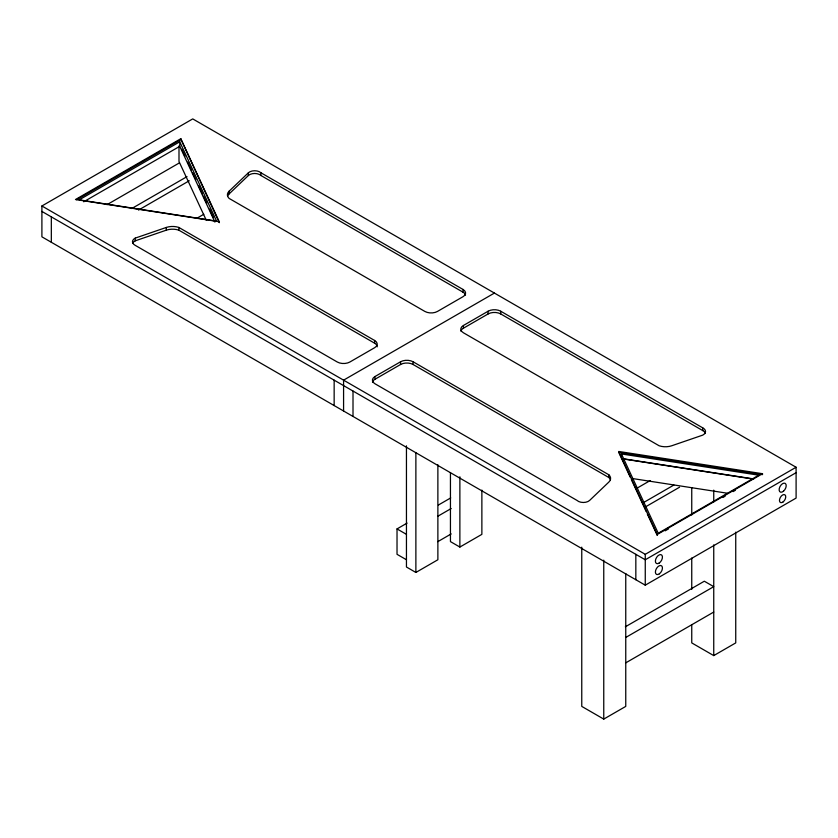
<?xml version="1.0" encoding="UTF-8"?>
<svg xmlns="http://www.w3.org/2000/svg" width="838" height="838" viewBox="0 0 838 838"><rect width="100%" height="100%" fill="white"/><g stroke="black" fill="none" stroke-linecap="round" stroke-linejoin="round"><path stroke-width="1.26" d="M229.141 191.169L248.383 172.796A7.343 4.242 0 0 1 260.953 172.796L462.995 289.445A8.893 5.133 0 0 1 462.995 296.704L437.457 311.443A8.893 5.133 0 0 1 424.887 311.443L229.141 198.428A12.141 7.008 0 0 1 229.141 191.169L229.141 193.892A12.141 7.008 0 0 0 227.58 196.249M229.141 193.892L248.383 175.519A7.343 4.242 0 0 1 260.953 175.519L462.995 292.169A8.893 5.133 0 0 1 465.519 295.123M41.9 205.98L192.74 118.902L796.1 467.248L796.1 498.086L645.26 585.175L41.9 236.829L41.9 205.98L645.26 554.327L796.1 467.248M180.757 138.741L75.483 199.517L219.284 221.766L219.284 222.678L180.757 138.741L219.284 221.766M76.614 199.769L180.757 139.653M179.761 141.79L79.201 199.853L216.571 221.106L179.761 141.79L179.761 146.325L214.916 222.091M83.716 201.78L179.761 146.325M107.002 204.682L179.206 163.001M131.744 208.547L187.021 176.629M138.511 210.076L189.273 180.767M197.003 218.194L203.802 214.266M494.42 293.07L343.58 380.159L343.58 410.997M375.005 376.524L400.543 361.786A8.893 5.133 0 0 1 413.113 361.786L608.859 474.8A12.141 7.008 0 0 1 608.859 482.06L589.617 500.433A7.343 4.242 0 0 1 577.047 500.433L375.005 383.783A8.893 5.133 0 0 1 375.005 376.524L375.005 379.247A8.893 5.133 0 0 0 372.481 382.212M463.393 325.5L488.135 311.212A8.893 5.133 0 0 1 500.705 311.212L702.747 427.862A8.495 4.902 0 0 1 702.747 435.121L671.709 445.774A12.298 7.102 0 0 1 659.139 445.774L463.393 332.759A8.893 5.133 0 0 1 463.393 325.5L463.393 328.224A8.893 5.133 0 0 0 460.858 331.178M375.005 379.247L400.543 364.509A8.893 5.133 0 0 1 413.113 364.509L608.859 477.524A12.141 7.008 0 0 1 610.42 479.891M463.393 328.224L488.135 313.936A8.893 5.133 0 0 1 500.705 313.936L702.747 430.585A8.495 4.902 0 0 1 705.439 433.529M406.451 559.753L397.023 554.316L397.023 528.914L407.09 523.101M438.41 505.021L450.708 497.919M437.771 516.271L451.19 508.519M437.771 541.673L451.19 533.921M406.451 445.837L406.451 567.012L415.878 572.459L437.876 559.753L437.876 464.755M450.446 472.559L450.446 541.61L459.873 547.057L481.871 534.351L481.871 490.104M636.629 488.407L650.225 480.551M643.27 502.716L673.878 485.045M645.532 506.854L679.545 487.213M647.334 514.05L657.243 535.398L657.243 534.487L762.517 473.711L762.517 474.612L618.716 452.373L630.27 477.272M665.173 530.821L668.567 528.862M722.901 497.489L725.163 496.18M733.093 491.613L735.355 490.303M796.1 472.684L645.26 559.774L41.9 211.427M625.347 626.803L704.318 581.216L713.746 586.652L625.756 637.456M625.756 662.858L713.746 612.054M581.761 547.162L581.761 706.403L603.758 719.098L625.756 706.403L625.756 573.506M691.748 624.624L691.748 642.903L713.746 655.599L735.743 642.903L735.743 532.151M135.253 238.107L166.291 227.454A12.298 7.102 0 0 1 178.861 227.454L374.607 340.469A8.893 5.133 0 0 1 374.607 347.728L349.865 362.016A8.893 5.133 0 0 1 337.295 362.016L135.253 245.366A8.495 4.902 0 0 1 135.253 238.107L135.253 240.831A8.495 4.902 0 0 0 132.802 243.114M135.253 240.831L166.291 230.178A12.298 7.102 0 0 1 178.861 230.178L374.607 343.192A8.893 5.133 0 0 1 377.215 346.817M762.517 473.711L618.716 451.462L657.243 534.487M621.429 453.945L758.799 475.188L658.239 533.251L621.429 453.945L621.429 456.207M622.718 458.679L753.666 478.927M623.43 458.994L752.953 479.032M632.407 478.529L727.3 493.215M397.023 528.914L406.451 534.351M631.37 479.65L646.234 511.672M181.72 149.195L184.989 156.245M187.712 162.111L191.525 170.334M192.614 172.68L195.883 179.72M198.616 185.596L202.429 193.808M203.519 196.165L206.787 203.205M209.51 209.081L213.323 217.293M206.242 220.174L178.997 161.472L178.997 145.917M713.746 490.136L713.746 501.857M713.746 544.857L713.746 655.599M702.747 427.862L702.747 430.585M691.748 487.569L691.748 514.982M691.748 558.056L691.748 589.386M645.26 554.327L645.26 585.175M635.833 554.327L635.833 579.728M608.859 474.8L608.859 477.524M603.758 560.151L603.758 719.098M500.705 311.212L500.705 313.936M488.135 311.212L488.135 313.936M462.995 289.445L462.995 292.169M459.873 476.78L459.873 547.057M415.878 452.73L415.878 572.459M413.113 361.786L413.113 364.509M400.543 361.786L400.543 364.509M374.607 340.469L374.607 343.192M353.008 391.042L353.008 416.444M334.153 380.159L334.153 405.561M260.953 172.796L260.953 175.519M248.383 172.796L248.383 175.519M178.861 227.454L178.861 230.178M166.291 227.454L166.291 230.178M51.328 216.874L51.328 242.266M659.129 563.094A4.997 2.891 -60 0 0 661.863 555.196A4.997 2.891 -60 0 0 655.745 559.155A4.997 2.891 -60 0 0 659.129 563.094M659.37 573.821A4.997 2.891 -60 0 0 661.716 565.933A4.997 2.891 -60 0 0 655.651 570.353A4.997 2.891 -60 0 0 659.37 573.821M783.52 491.162A4.997 2.891 -60 0 0 785.216 483.39A4.997 2.891 -60 0 0 779.267 488.533A4.997 2.891 -60 0 0 783.52 491.162M783.205 501.836A4.441 2.566 -60 0 0 784.976 494.87A4.441 2.566 -60 0 0 779.633 499.155A4.441 2.566 -60 0 0 783.205 501.836"/></g></svg>
